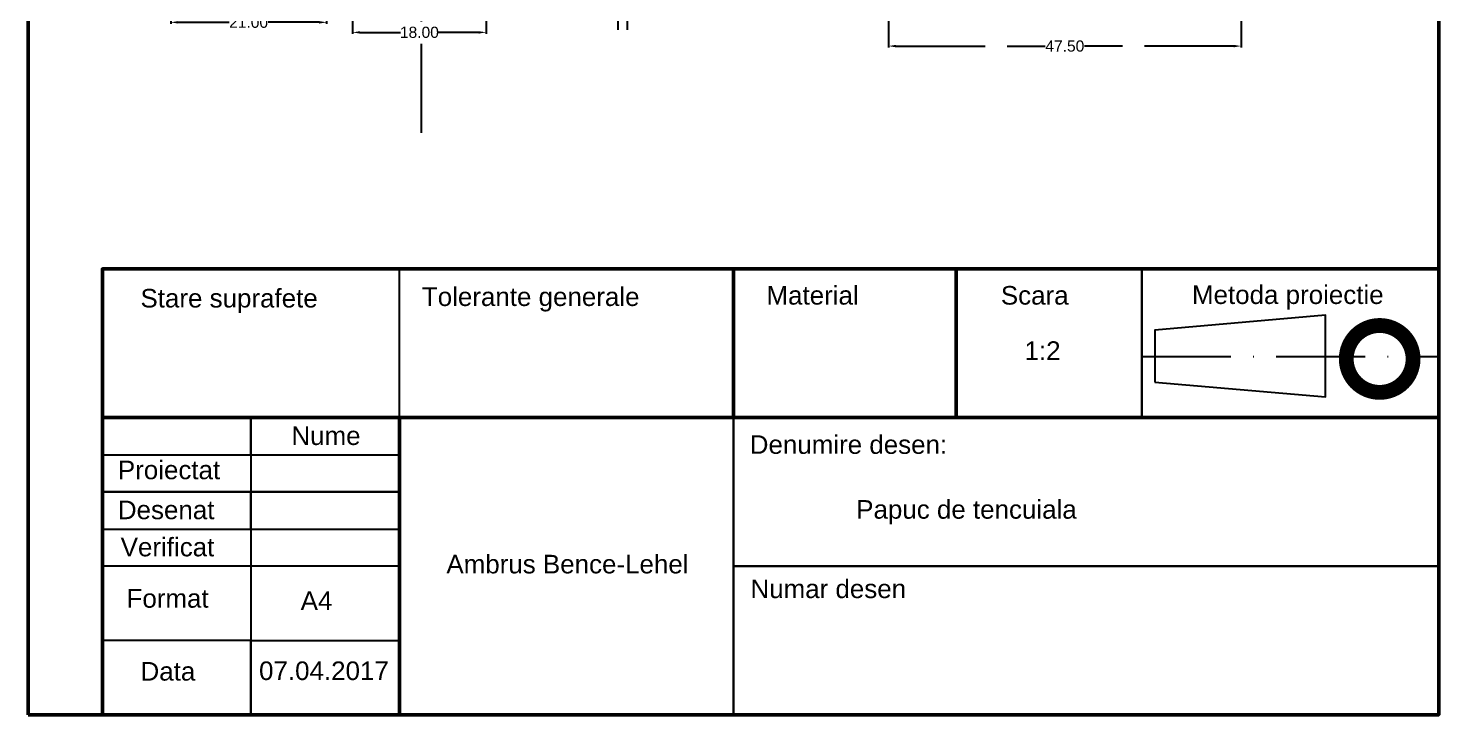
# Model space of a CAD drawing. Header units: millimetres. Extents: x 10 to 200, y 10 to 287.
# Drawn here: x 10 to 200, y 10 to 102.4 of the extents above; entities that cross this region are included whole.
import ezdxf

# ---------------------------------------------------------------- set-up
doc = ezdxf.new("R2010")
doc.units = ezdxf.units.MM
doc.header["$MEASUREMENT"] = 0
doc.linetypes.add('ACAD_ISO02W100', pattern=[15, 12, -3])
doc.linetypes.add('ACAD_ISO10W100', pattern=[18, 12, -3, 0, -3])
doc.layers.get('0').update_dxf_attribs({"lineweight": 50})
doc.layers.add('Layer1', color=7, linetype='Continuous', lineweight=25)
doc.styles.get("Standard").update_dxf_attribs({"font": 'arial.ttf'})
doc.dimstyles.get("Standard").update_dxf_attribs({"dimtxt": 1.5, "dimasz": 1, "dimexe": 0.18, "dimexo": 0.0625, "dimgap": 0.09, "dimtad": 0, "dimtih": 1, "dimtoh": 1, "dimzin": 0, "dimdsep": 46, "dimtxsty": 'Standard', "dimcen": 0.5, "dimadec": 0, "dimazin": 0, "dimtfac": 1, "dimtofl": 0, "dimtmove": 0, "dimatfit": 3, "dimfxl": 1, "dimtolj": 1, "dimtzin": 0, "dimarcsym": 0})

# ---------------------------------------------------------------- blocks, each defined once
blk = doc.blocks.new('*D77')
at = {"layer": 'Defpoints', "color": 0, "linetype": 'ACAD_ISO02W100', "lineweight": -3, "transparency": 16777216}
for p in [(29.19, 109.04), (50.19, 109.04), (29.19, 103.19)]:
    blk.add_point(p, dxfattribs=at)
at = {"layer": 'Layer1', "color": 0, "linetype": 'ACAD_ISO02W100', "lineweight": -2, "transparency": 16777216}
for p, q in [((29.19, 108.97), (29.19, 103.01)), ((50.19, 108.97), (50.19, 103.01)), ((30.19, 103.19), (37.06, 103.19)), ((49.19, 103.19), (42.32, 103.19))]:
    blk.add_line(p, q, dxfattribs=at)
at = {"layer": 'Layer1', "color": 0, "linetype": 'ACAD_ISO02W100', "lineweight": -3, "transparency": 16777216}
for points in [[(30.19, 103.36), (30.19, 103.02), (29.19, 103.19)], [(49.19, 103.36), (49.19, 103.02), (50.19, 103.19)]]:
    blk.add_solid(points, dxfattribs=at)
at = {"layer": 'Layer1', "color": 0, "linetype": 'ACAD_ISO02W100', "lineweight": -3, "transparency": 16777216, "insert": (39.69, 103.19), "char_height": 1.5, "attachment_point": 5}
blk.add_mtext('\\A1;21.00', dxfattribs=at)
blk = doc.blocks.new('*D81')
at = {"layer": 'Defpoints', "color": 0, "linetype": 'ACAD_ISO02W100', "lineweight": -3, "transparency": 16777216}
for p in [(53.69, 110.54), (71.69, 110.54), (71.69, 101.84)]:
    blk.add_point(p, dxfattribs=at)
at = {"layer": 'Layer1', "color": 0, "linetype": 'ACAD_ISO02W100', "lineweight": -2, "transparency": 16777216}
for p, q in [((53.69, 110.47), (53.69, 101.66)), ((71.69, 110.47), (71.69, 101.66)), ((54.69, 101.84), (60.14, 101.84)), ((70.69, 101.84), (65.24, 101.84))]:
    blk.add_line(p, q, dxfattribs=at)
at = {"layer": 'Layer1', "color": 0, "linetype": 'ACAD_ISO02W100', "lineweight": -3, "transparency": 16777216}
for points in [[(54.69, 102), (54.69, 101.67), (53.69, 101.84)], [(70.69, 102), (70.69, 101.67), (71.69, 101.84)]]:
    blk.add_solid(points, dxfattribs=at)
at = {"layer": 'Layer1', "color": 0, "linetype": 'ACAD_ISO02W100', "lineweight": -3, "transparency": 16777216, "insert": (62.69, 101.84), "char_height": 1.5, "attachment_point": 5}
blk.add_mtext('\\A1;18.00', dxfattribs=at)
blk = doc.blocks.new('*D85')
at = {"layer": 'Defpoints', "color": 0, "linetype": 'ACAD_ISO02W100', "lineweight": -3, "transparency": 16777216}
for p in [(125.88, 109.32), (173.38, 109.32), (125.88, 99.99)]:
    blk.add_point(p, dxfattribs=at)
at = {"layer": 'Layer1', "color": 0, "linetype": 'ACAD_ISO02W100', "lineweight": -2, "transparency": 16777216}
for p, q in [((125.88, 109.26), (125.88, 99.81)), ((173.38, 109.26), (173.38, 99.81)), ((126.88, 99.99), (146.98, 99.99)), ((172.38, 99.99), (152.28, 99.99))]:
    blk.add_line(p, q, dxfattribs=at)
at = {"layer": 'Layer1', "color": 0, "linetype": 'ACAD_ISO02W100', "lineweight": -3, "transparency": 16777216}
for points in [[(126.88, 100.16), (126.88, 99.83), (125.88, 99.99)], [(172.38, 100.16), (172.38, 99.83), (173.38, 99.99)]]:
    blk.add_solid(points, dxfattribs=at)
at = {"layer": 'Layer1', "color": 0, "linetype": 'ACAD_ISO02W100', "lineweight": -3, "transparency": 16777216, "insert": (149.63, 99.99), "char_height": 1.5, "attachment_point": 5}
blk.add_mtext('\\A1;47.50', dxfattribs=at)

msp = doc.modelspace()

# ---------------------------------------------------------------- linework, layer by layer
at = {"linetype": 'ACAD_ISO10W100', "lineweight": -2}
msp.add_line((160, 58.225), (200, 58.225), dxfattribs=at)
for p, q in [((60, 50), (20, 50)), ((105, 50), (60, 50)), ((60, 50), (60, 10)), ((135, 50), (200, 50))]:
    msp.add_line(p, q)
at = {"lineweight": 50}
for points in [[(10, 10), (200, 10), (200, 287), (10, 287)], [(200, 10), (20, 10), (20, 70), (200, 70)]]:
    msp.add_lwpolyline(points, close=True, dxfattribs=at)
msp.add_lwpolyline([(135, 70), (105, 70), (105, 50), (135, 50)], close=True)
at = {"lineweight": -3}
msp.add_lwpolyline([(161.73, 54.774), (184.73, 52.774), (184.73, 63.774), (161.73, 61.774), (161.73, 54.774)], dxfattribs=at)
at = {"lineweight": -3, "const_width": 2}
msp.add_lwpolyline([(187.538, 57.888, 1), (196.538, 57.888, 1)], format="xyb", close=True, dxfattribs=at)
at = {"layer": 'Layer1', "linetype": 'ACAD_ISO10W100', "lineweight": -3}
msp.add_line((62.938, 226.997), (62.938, 88.234), dxfattribs=at)
at = {"layer": 'Layer1', "linetype": 'ACAD_ISO02W100', "lineweight": -3}
for p, q in [((90.687, 171.693), (90.687, 102.187)), ((89.437, 170.693), (89.437, 102.187))]:
    msp.add_line(p, q, dxfattribs=at)
at = {"layer": 'Layer1'}
for p, q in [((40, 50), (40, 10)), ((20, 40), (60, 40)), ((60, 30), (20, 30))]:
    msp.add_line(p, q, dxfattribs=at)
for points in [[(60, 70), (20, 70), (20, 50), (60, 50)], [(105, 50), (60, 50), (60, 70), (105, 70)], [(160, 70), (135, 70), (135, 50), (160, 50)], [(200, 70), (160, 70), (160, 50), (200, 50)], [(40, 50), (20, 50), (20, 45), (40, 45)], [(60, 50), (40, 50), (40, 45), (60, 45)], [(105, 50), (60, 50), (60, 10), (105, 10)], [(200, 50), (105, 50), (105, 30), (200, 30)], [(40, 40), (20, 40), (20, 35), (40, 35)], [(60, 40), (40, 40), (40, 35), (60, 35)], [(200, 30), (105, 30), (105, 10), (200, 10)], [(40, 20), (20, 20), (20, 10), (40, 10)], [(60, 10), (40, 10), (40, 20), (60, 20)]]:
    msp.add_lwpolyline(points, close=True, dxfattribs=at)

# ---------------------------------------------------------------- texts
at = {"lineweight": 50}
for s, p in [('Stare suprafete', (25.121, 64.814)), ('Proiectat', (22.078, 41.698)), ('Desenat', (22.078, 36.321)), ('Verificat', (22.456, 31.321)), ('Format', (23.245, 24.411)), ('A4', (46.7, 24.108)), ('07.04.2017', (41.095, 14.674)), ('Data', (25.129, 14.597))]:
    msp.add_text(s, height=2.5, dxfattribs=at).set_placement(p)
at = {"lineweight": 0}
for s, p in [('Tolerante generale', (63.028, 65.012)), ('Material', (109.443, 65.2)), ('Scara', (141.012, 65.2)), ('Metoda proiectie', (166.755, 65.282)), ('1:2', (144.201, 57.756)), ('Nume', (45.451, 46.308)), ('Denumire desen:', (107.188, 45.117)), ('Papuc de tencuiala', (121.529, 36.386)), ('Ambrus Bence-Lehel', (66.33, 29.025)), ('Numar desen', (107.286, 25.702))]:
    msp.add_text(s, height=2.5, dxfattribs=at).set_placement(p)

# ---------------------------------------------------------------- dimensions: what is measured, and where the dimension line sits
at = {"layer": 'Layer1', "linetype": 'ACAD_ISO02W100', "lineweight": -3}
for base, p1, p2, picture, middle in [((71.688, 101.837), (53.688, 110.536), (71.688, 110.536), '*D81', (62.688, 101.837)), ((29.188, 103.189), (50.188, 109.036), (29.188, 109.036), '*D77', (39.688, 103.189)), ((125.879, 99.993), (173.379, 109.321), (125.879, 109.321), '*D85', (149.629, 99.993))]:
    dim = msp.add_linear_dim(base=base, p1=p1, p2=p2, dimstyle='Standard', dxfattribs=at)
    dim.commit()
    dim.dimension.update_dxf_attribs({"geometry": picture, "text_midpoint": middle})

doc.saveas('drawing.dxf')
